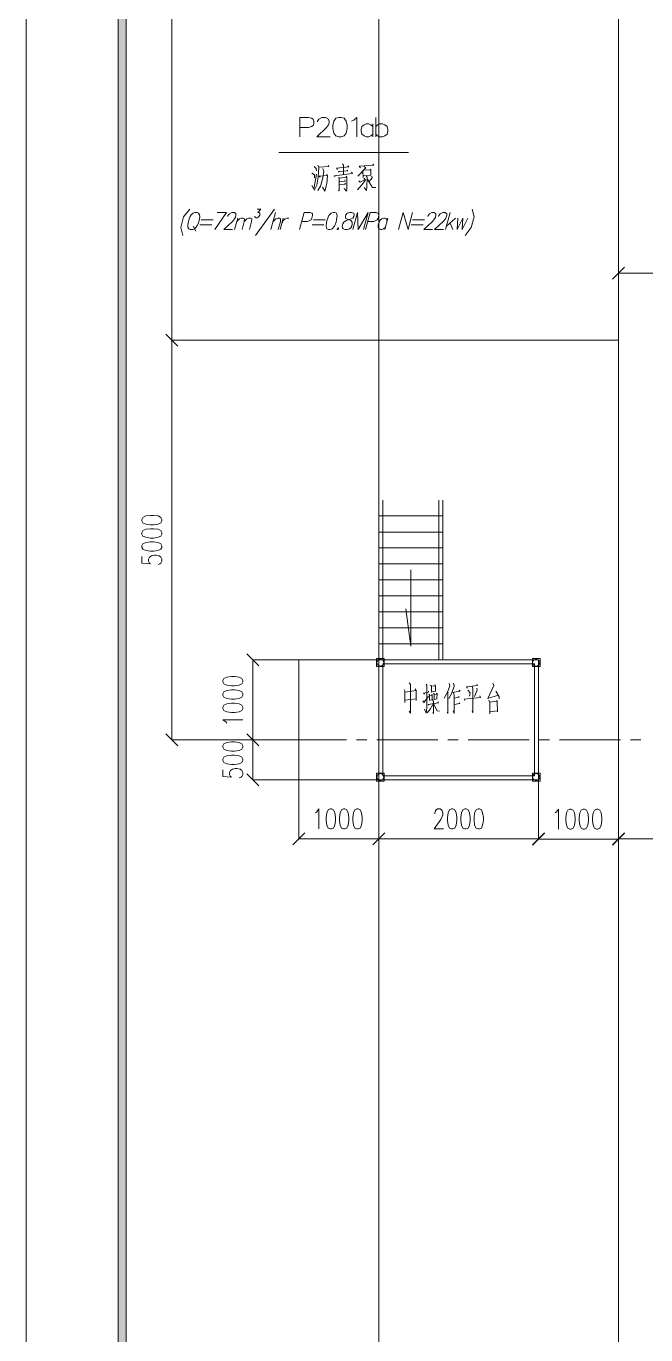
# Model space of a CAD drawing. Header units: millimetres. Extents: x 117 to 78452272, y 10 to 169749766.
# Drawn here: x 78380975 to 78388731, y 169671341 to 169687716 of the extents above; entities that cross this region are included whole.
import ezdxf

# ---------------------------------------------------------------- set-up
doc = ezdxf.new("R2010")
doc.units = ezdxf.units.MM

msp = doc.modelspace()

# ---------------------------------------------------------------- hatches: boundary and pattern name
h = msp.add_hatch(color=0)
h.dxf.hatch_style = 2
h.paths.add_polyline_path([(78382125.616, 169746470.354), (78382225.589, 169746370.381), (78382225.589, 169649727.656), (78382125.616, 169649627.683)])

# ---------------------------------------------------------------- linework, layer by layer
at = {"color": 0, "lineweight": 0}
for points in [[(78380975.066, 169648477.564), (78452272.087, 169648477.564), (78452272.087, 169749421.277), (78380975.066, 169749421.277)], [(78382125.616, 169746470.354), (78382225.589, 169746370.381), (78382225.589, 169649727.656), (78382125.616, 169649627.683)], [(78385388.092, 169692789.671), (78388388.571, 169692789.671), (78388388.571, 169683787.374), (78385388.092, 169683787.374)], [(78384814.972, 169686436.223), (78384814.972, 169686471.128), (78384824.452, 169686528.871), (78384852.031, 169686563.344), (78384889.09, 169686574.979), (78384916.669, 169686574.979), (78384953.727, 169686563.344), (78384981.737, 169686528.871), (78384990.786, 169686471.128), (78384990.786, 169686436.223), (78384981.737, 169686378.48), (78384953.727, 169686343.576), (78384916.669, 169686331.941), (78384889.09, 169686331.941), (78384852.031, 169686343.576), (78384824.452, 169686378.48)], [(78383001.24, 169685252.924), (78383015.03, 169685304.203), (78383029.25, 169685335.229), (78383040.885, 169685355.913), (78383065.016, 169685376.166), (78383086.562, 169685386.508), (78383117.157, 169685386.508), (78383133.101, 169685376.166), (78383146.029, 169685355.913), (78383146.891, 169685335.229), (78383144.736, 169685304.203), (78383130.947, 169685252.924), (78383116.295, 169685221.898), (78383104.661, 169685201.645), (78383080.529, 169685180.961), (78383059.414, 169685170.619), (78383028.388, 169685170.619), (78383012.875, 169685180.961), (78382999.948, 169685201.645), (78382999.086, 169685221.898)], [(78384735.252, 169685263.266), (78384743.871, 169685293.861), (78384763.693, 169685345.571), (78384790.41, 169685376.166), (78384817.988, 169685386.508), (78384836.518, 169685386.508), (78384858.495, 169685376.166), (78384868.406, 169685345.571), (78384861.08, 169685293.861), (78384852.893, 169685263.266), (78384832.64, 169685211.556), (78384805.923, 169685180.961), (78384778.344, 169685170.619), (78384759.815, 169685170.619), (78384738.269, 169685180.961), (78384727.927, 169685211.556)], [(78384931.32, 169685211.556), (78384932.182, 169685191.303), (78384941.662, 169685180.961), (78384963.639, 169685170.619), (78384994.665, 169685170.619), (78385021.812, 169685180.961), (78385037.325, 169685191.303), (78385048.96, 169685211.556), (78385057.148, 169685242.582), (78385056.286, 169685263.266), (78385037.325, 169685283.95), (78384987.339, 169685304.203), (78384971.395, 169685314.545), (78384970.964, 169685335.229), (78384976.135, 169685355.913), (78384994.234, 169685376.166), (78385027.845, 169685386.508), (78385046.375, 169685386.508), (78385074.384, 169685376.166), (78385081.279, 169685355.913), (78385075.677, 169685335.229), (78385064.042, 169685314.545), (78385042.927, 169685304.203), (78384981.737, 169685283.95), (78384951.573, 169685263.266), (78384939.938, 169685242.582)], [(78384867.544, 169685180.961), (78384869.268, 169685173.204), (78384874.008, 169685170.619), (78384880.472, 169685173.204), (78384886.073, 169685180.961), (78384884.781, 169685188.286), (78384879.61, 169685191.303), (78384873.577, 169685188.286)], [(78382423.811, 169681528.504), (78382435.877, 169681503.511), (78382471.212, 169681486.705), (78382531.109, 169681478.518), (78382566.876, 169681478.518), (78382626.342, 169681486.705), (78382662.108, 169681503.511), (78382673.743, 169681528.504), (78382673.743, 169681545.31), (78382662.108, 169681570.303), (78382626.342, 169681587.109), (78382566.876, 169681595.296), (78382531.109, 169681595.296), (78382471.212, 169681587.109), (78382435.877, 169681570.303), (78382423.811, 169681545.31)], [(78382423.811, 169681361.739), (78382435.877, 169681336.746), (78382471.212, 169681320.371), (78382531.109, 169681311.753), (78382566.876, 169681311.753), (78382626.342, 169681320.371), (78382662.108, 169681336.746), (78382673.743, 169681361.739), (78382673.743, 169681378.545), (78382662.108, 169681403.538), (78382626.342, 169681420.344), (78382566.876, 169681428.531), (78382531.109, 169681428.531), (78382471.212, 169681420.344), (78382435.877, 169681403.538), (78382423.811, 169681378.545)], [(78382423.811, 169681194.974), (78382435.877, 169681169.981), (78382471.212, 169681153.606), (78382531.109, 169681144.988), (78382566.876, 169681144.988), (78382626.342, 169681153.606), (78382662.108, 169681169.981), (78382673.743, 169681194.974), (78382673.743, 169681211.78), (78382662.108, 169681236.773), (78382626.342, 169681253.579), (78382566.876, 169681261.766), (78382531.109, 169681261.766), (78382471.212, 169681253.579), (78382435.877, 169681236.773), (78382423.811, 169681211.78)], [(78385360.083, 169679703.138), (78385360.083, 169679803.541), (78385456.608, 169679803.541), (78385456.608, 169679703.138)], [(78385360.083, 169679703.138), (78385360.083, 169679803.541), (78385456.608, 169679803.541), (78385456.608, 169679703.138)], [(78385362.668, 169679752.262), (78385376.027, 169679784.15), (78385407.484, 169679797.078), (78385439.372, 169679784.15), (78385452.73, 169679752.262), (78385439.372, 169679720.374), (78385407.484, 169679707.447), (78385376.027, 169679720.374)], [(78385362.668, 169679752.262), (78385376.027, 169679784.15), (78385407.484, 169679797.078), (78385439.372, 169679784.15), (78385452.73, 169679752.262), (78385439.372, 169679720.374), (78385407.484, 169679707.447), (78385376.027, 169679720.374)], [(78387310.846, 169679703.138), (78387310.846, 169679803.541), (78387406.941, 169679803.541), (78387406.941, 169679703.138)], [(78387310.846, 169679703.138), (78387310.846, 169679803.541), (78387406.941, 169679803.541), (78387406.941, 169679703.138)], [(78387313.432, 169679752.262), (78387326.359, 169679784.15), (78387358.247, 169679797.078), (78387389.704, 169679784.15), (78387403.062, 169679752.262), (78387389.704, 169679720.374), (78387358.247, 169679707.447), (78387326.359, 169679720.374)], [(78387313.432, 169679752.262), (78387326.359, 169679784.15), (78387358.247, 169679797.078), (78387389.704, 169679784.15), (78387403.062, 169679752.262), (78387389.704, 169679720.374), (78387358.247, 169679707.447), (78387326.359, 169679720.374)], [(78383437.76, 169679511.379), (78383449.826, 169679486.386), (78383485.592, 169679469.581), (78383545.058, 169679461.393), (78383580.824, 169679461.393), (78383640.291, 169679469.581), (78383676.057, 169679486.386), (78383688.123, 169679511.379), (78383688.123, 169679528.185), (78383676.057, 169679553.178), (78383640.291, 169679569.984), (78383580.824, 169679578.172), (78383545.058, 169679578.172), (78383485.592, 169679569.984), (78383449.826, 169679553.178), (78383437.76, 169679528.185)], [(78383437.76, 169679344.614), (78383449.826, 169679319.621), (78383485.592, 169679303.246), (78383545.058, 169679294.628), (78383580.824, 169679294.628), (78383640.291, 169679303.246), (78383676.057, 169679319.621), (78383688.123, 169679344.614), (78383688.123, 169679361.42), (78383676.057, 169679386.413), (78383640.291, 169679403.219), (78383580.824, 169679411.407), (78383545.058, 169679411.407), (78383485.592, 169679403.219), (78383449.826, 169679386.413), (78383437.76, 169679361.42)], [(78383437.76, 169679177.849), (78383449.826, 169679152.856), (78383485.592, 169679136.481), (78383545.058, 169679127.863), (78383580.824, 169679127.863), (78383640.291, 169679136.481), (78383676.057, 169679152.856), (78383688.123, 169679177.849), (78383688.123, 169679194.655), (78383676.057, 169679219.648), (78383640.291, 169679236.454), (78383580.824, 169679244.642), (78383545.058, 169679244.642), (78383485.592, 169679236.454), (78383449.826, 169679219.648), (78383437.76, 169679194.655)], [(78383437.76, 169678694.36), (78383449.826, 169678669.367), (78383485.592, 169678652.992), (78383545.058, 169678644.373), (78383580.824, 169678644.373), (78383640.291, 169678652.992), (78383676.057, 169678669.367), (78383688.123, 169678694.36), (78383688.123, 169678711.166), (78383676.057, 169678736.159), (78383640.291, 169678752.965), (78383580.824, 169678761.152), (78383545.058, 169678761.152), (78383485.592, 169678752.965), (78383449.826, 169678736.159), (78383437.76, 169678711.166)], [(78383437.76, 169678528.026), (78383449.826, 169678503.033), (78383485.592, 169678486.227), (78383545.058, 169678478.039), (78383580.824, 169678478.039), (78383640.291, 169678486.227), (78383676.057, 169678503.033), (78383688.123, 169678528.026), (78383688.123, 169678544.401), (78383676.057, 169678569.394), (78383640.291, 169678586.2), (78383580.824, 169678594.387), (78383545.058, 169678594.387), (78383485.592, 169678586.2), (78383449.826, 169678569.394), (78383437.76, 169678544.401)], [(78385360.083, 169678369.448), (78385360.083, 169678269.044), (78385456.608, 169678269.044), (78385456.608, 169678369.448)], [(78387310.846, 169678369.448), (78387310.846, 169678269.044), (78387406.941, 169678269.044), (78387406.941, 169678369.448)], [(78385362.668, 169678320.324), (78385376.027, 169678352.211), (78385407.484, 169678365.139), (78385439.372, 169678352.211), (78385452.73, 169678320.324), (78385439.372, 169678288.867), (78385407.484, 169678275.508), (78385376.027, 169678288.867)], [(78387313.432, 169678320.324), (78387326.359, 169678352.211), (78387358.247, 169678365.139), (78387389.704, 169678352.211), (78387403.062, 169678320.324), (78387389.704, 169678288.867), (78387358.247, 169678275.508), (78387326.359, 169678288.867)], [(78384779.637, 169677920.863), (78384754.644, 169677909.228), (78384737.838, 169677873.462), (78384729.65, 169677813.995), (78384729.65, 169677778.229), (78384737.838, 169677718.332), (78384754.644, 169677682.997), (78384779.637, 169677670.931), (78384796.443, 169677670.931), (78384821.436, 169677682.997), (78384837.811, 169677718.332), (78384846.429, 169677778.229), (78384846.429, 169677813.995), (78384837.811, 169677873.462), (78384821.436, 169677909.228), (78384796.443, 169677920.863)], [(78384946.402, 169677920.863), (78384921.409, 169677909.228), (78384904.603, 169677873.462), (78384896.416, 169677813.995), (78384896.416, 169677778.229), (78384904.603, 169677718.332), (78384921.409, 169677682.997), (78384946.402, 169677670.931), (78384962.777, 169677670.931), (78384987.77, 169677682.997), (78385004.576, 169677718.332), (78385012.763, 169677778.229), (78385012.763, 169677813.995), (78385004.576, 169677873.462), (78384987.77, 169677909.228), (78384962.777, 169677920.863)], [(78385113.167, 169677920.863), (78385088.174, 169677909.228), (78385071.368, 169677873.462), (78385063.181, 169677813.995), (78385063.181, 169677778.229), (78385071.368, 169677718.332), (78385088.174, 169677682.997), (78385113.167, 169677670.931), (78385129.542, 169677670.931), (78385154.535, 169677682.997), (78385171.341, 169677718.332), (78385179.528, 169677778.229), (78385179.528, 169677813.995), (78385171.341, 169677873.462), (78385154.535, 169677909.228), (78385129.542, 169677920.863)], [(78386296.466, 169677920.863), (78386271.473, 169677909.228), (78386255.098, 169677873.462), (78386246.48, 169677813.995), (78386246.48, 169677778.229), (78386255.098, 169677718.332), (78386271.473, 169677682.997), (78386296.466, 169677670.931), (78386313.272, 169677670.931), (78386338.265, 169677682.997), (78386355.071, 169677718.332), (78386363.259, 169677778.229), (78386363.259, 169677813.995), (78386355.071, 169677873.462), (78386338.265, 169677909.228), (78386313.272, 169677920.863)], [(78386463.231, 169677920.863), (78386438.238, 169677909.228), (78386421.432, 169677873.462), (78386413.245, 169677813.995), (78386413.245, 169677778.229), (78386421.432, 169677718.332), (78386438.238, 169677682.997), (78386463.231, 169677670.931), (78386480.037, 169677670.931), (78386505.03, 169677682.997), (78386521.836, 169677718.332), (78386530.024, 169677778.229), (78386530.024, 169677813.995), (78386521.836, 169677873.462), (78386505.03, 169677909.228), (78386480.037, 169677920.863)], [(78386629.997, 169677920.863), (78386605.003, 169677909.228), (78386588.197, 169677873.462), (78386580.01, 169677813.995), (78386580.01, 169677778.229), (78386588.197, 169677718.332), (78386605.003, 169677682.997), (78386629.997, 169677670.931), (78386646.802, 169677670.931), (78386671.795, 169677682.997), (78386688.17, 169677718.332), (78386696.789, 169677778.229), (78386696.789, 169677813.995), (78386688.17, 169677873.462), (78386671.795, 169677909.228), (78386646.802, 169677920.863)], [(78387780.115, 169677919.139), (78387755.122, 169677907.074), (78387738.747, 169677871.308), (78387730.129, 169677811.841), (78387730.129, 169677776.075), (78387738.747, 169677716.608), (78387755.122, 169677680.842), (78387780.115, 169677668.776), (78387796.921, 169677668.776), (78387821.914, 169677680.842), (78387838.72, 169677716.608), (78387846.907, 169677776.075), (78387846.907, 169677811.841), (78387838.72, 169677871.308), (78387821.914, 169677907.074), (78387796.921, 169677919.139)], [(78387946.88, 169677919.139), (78387921.887, 169677907.074), (78387905.512, 169677871.308), (78387896.894, 169677811.841), (78387896.894, 169677776.075), (78387905.512, 169677716.608), (78387921.887, 169677680.842), (78387946.88, 169677668.776), (78387963.686, 169677668.776), (78387988.679, 169677680.842), (78388005.485, 169677716.608), (78388013.673, 169677776.075), (78388013.673, 169677811.841), (78388005.485, 169677871.308), (78387988.679, 169677907.074), (78387963.686, 169677919.139)], [(78388113.645, 169677919.139), (78388088.652, 169677907.074), (78388071.846, 169677871.308), (78388063.659, 169677811.841), (78388063.659, 169677776.075), (78388071.846, 169677716.608), (78388088.652, 169677680.842), (78388113.645, 169677668.776), (78388130.451, 169677668.776), (78388155.444, 169677680.842), (78388172.25, 169677716.608), (78388180.438, 169677776.075), (78388180.438, 169677811.841), (78388172.25, 169677871.308), (78388155.444, 169677907.074), (78388130.451, 169677919.139)]]:
    msp.add_lwpolyline(points, close=True, dxfattribs=at)
for points in [[(78385388.092, 169671034.371), (78385388.092, 169725547.156)], [(78388388.571, 169671034.371), (78388388.571, 169725547.156)], [(78382798.709, 169692789.671), (78382798.709, 169683787.374)], [(78384398.275, 169686331.941), (78384398.275, 169686574.979), (78384509.452, 169686574.979), (78384546.51, 169686563.344), (78384565.04, 169686552.14), (78384574.089, 169686528.871), (78384574.089, 169686493.966), (78384565.04, 169686471.128), (78384546.51, 169686459.493), (78384509.452, 169686447.858), (78384398.275, 169686447.858)], [(78384620.628, 169686517.236), (78384620.628, 169686528.871), (78384639.158, 169686552.14), (78384676.217, 169686574.979), (78384722.325, 169686574.979), (78384759.384, 169686552.14), (78384768.864, 169686528.871), (78384768.864, 169686505.601), (78384759.384, 169686482.332), (78384731.805, 169686447.858), (78384611.148, 169686331.941), (78384777.913, 169686331.941)], [(78385046.375, 169686528.871), (78385074.384, 169686540.505), (78385111.443, 169686574.979), (78385111.443, 169686331.941)], [(78385351.895, 169686331.941), (78385351.895, 169686574.979)], [(78385314.836, 169686459.493), (78385287.258, 169686482.332), (78385259.679, 169686493.966), (78385231.669, 169686493.966), (78385204.091, 169686482.332), (78385176.081, 169686459.493), (78385167.032, 169686424.589), (78385167.032, 169686401.319), (78385176.081, 169686366.846), (78385204.091, 169686343.576), (78385231.669, 169686331.941), (78385259.679, 169686331.941), (78385287.258, 169686343.576), (78385314.836, 169686366.846)], [(78385314.836, 169686493.966), (78385314.836, 169686331.941)], [(78385351.895, 169686459.493), (78385370.425, 169686482.332), (78385398.434, 169686493.966), (78385435.493, 169686493.966), (78385463.072, 169686482.332), (78385491.082, 169686459.493), (78385500.131, 169686424.589), (78385500.131, 169686401.319), (78385491.082, 169686366.846), (78385463.072, 169686343.576), (78385435.493, 169686331.941), (78385398.434, 169686331.941), (78385370.425, 169686343.576), (78385351.895, 169686366.846)], [(78384137.139, 169686133.288), (78385761.267, 169686133.288)], [(78384626.23, 169685976.003), (78384637.434, 169685947.563), (78384630.539, 169685825.613), (78384612.441, 169685726.502), (78384578.398, 169685658.417)], [(78384605.546, 169685933.343), (78384580.553, 169685959.198)], [(78384605.546, 169685933.343), (78384607.701, 169685907.919)], [(78384700.779, 169685902.317), (78384687.421, 169685817.426), (78384657.687, 169685715.298), (78384623.645, 169685658.417)], [(78384639.589, 169685950.579), (78384761.969, 169685961.783), (78384752.92, 169685973.418)], [(78384700.779, 169685902.317), (78384689.575, 169685933.343)], [(78384870.991, 169685922.139), (78384857.202, 169685939.376), (78385011.47, 169685956.181), (78385002.421, 169685967.385)], [(78384891.244, 169685888.096), (78384882.195, 169685896.715), (78385000.267, 169685907.919), (78384991.217, 169685913.52)], [(78384945.971, 169685976.003), (78384932.182, 169685993.24)], [(78384945.971, 169685976.003), (78384945.971, 169685859.656)], [(78385206.676, 169685961.783), (78385224.775, 169685944.977), (78385127.387, 169685839.834)], [(78385143.331, 169685964.8), (78385326.902, 169685976.003), (78385313.544, 169685990.224)], [(78385143.331, 169685964.8), (78385161.43, 169685944.977)], [(78385288.55, 169685919.553), (78385195.472, 169685913.52)], [(78385279.501, 169685927.741), (78385288.55, 169685919.553)], [(78385290.705, 169685919.553), (78385279.501, 169685927.741)], [(78385290.705, 169685919.553), (78385288.55, 169685848.452)], [(78384583.138, 169685854.054), (78384549.096, 169685876.892)], [(78384576.244, 169685678.24), (78384610.286, 169685862.672)], [(78384583.138, 169685854.054), (78384583.138, 169685820.011)], [(78384641.743, 169685837.248), (78384746.456, 169685848.452), (78384737.407, 169685862.672), (78384746.456, 169685842.85), (78384739.562, 169685746.325), (78384714.568, 169685652.815), (78384682.68, 169685701.078)], [(78384641.743, 169685837.248), (78384653.378, 169685825.613)], [(78384841.689, 169685834.232), (78384830.054, 169685845.436), (78385059.302, 169685871.291), (78385048.098, 169685888.096)], [(78384893.83, 169685811.393), (78384893.83, 169685655.832), (78384884.781, 169685670.052)], [(78384893.83, 169685811.393), (78384886.935, 169685828.63)], [(78384989.063, 169685825.613), (78384893.83, 169685814.41)], [(78384893.83, 169685732.104), (78384970.964, 169685737.706), (78384964.07, 169685751.926)], [(78384968.379, 169685777.781), (78384898.139, 169685769.163)], [(78384989.063, 169685825.613), (78384980.014, 169685839.834), (78384989.063, 169685823.028), (78384989.063, 169685672.638), (78384982.168, 169685652.815), (78384955.02, 169685683.841)], [(78384968.379, 169685777.781), (78384961.915, 169685791.571)], [(78385154.535, 169685766.147), (78385217.88, 169685797.604), (78385202.367, 169685814.41), (78385220.465, 169685788.985), (78385177.374, 169685729.519), (78385120.493, 169685667.036)], [(78385154.535, 169685766.147), (78385138.591, 169685780.367)], [(78385190.732, 169685823.028), (78385188.578, 169685899.3)], [(78385193.318, 169685845.436), (78385290.705, 169685851.468)], [(78385242.873, 169685825.613), (78385240.719, 169685701.078), (78385236.409, 169685661.434), (78385206.676, 169685698.062)], [(78385242.873, 169685825.613), (78385231.669, 169685842.85)], [(78385299.754, 169685837.248), (78385306.649, 169685817.426), (78385267.866, 169685771.749), (78385245.459, 169685797.604), (78385310.958, 169685695.476), (78385349.741, 169685695.476)], [(78384576.244, 169685678.24), (78384551.251, 169685720.9)], [(78383023.217, 169685427.877), (78382946.083, 169685328.335), (78382911.179, 169685197.767), (78382935.31, 169685098.656)], [(78383866.092, 169685427.877), (78383912.2, 169685427.877), (78383876.434, 169685386.508), (78383888.93, 169685386.508), (78383896.687, 169685381.337), (78383898.411, 169685376.166), (78383900.565, 169685361.084), (78383897.549, 169685350.742), (78383887.638, 169685335.229), (78383878.588, 169685324.887), (78383864.799, 169685319.716), (78383852.302, 169685319.716), (78383841.53, 169685324.887), (78383836.789, 169685330.058), (78383836.358, 169685340.4)], [(78383845.839, 169685098.656), (78384081.981, 169685427.877)], [(78386469.264, 169685098.656), (78386546.399, 169685197.767), (78386581.303, 169685328.335), (78386557.171, 169685427.877)], [(78383314.517, 169685293.861), (78383166.713, 169685293.861)], [(78383364.073, 169685386.508), (78383481.283, 169685386.508), (78383337.356, 169685170.619)], [(78383498.519, 169685335.229), (78383501.105, 169685345.571), (78383519.203, 169685366.255), (78383549.367, 169685386.508), (78383580.393, 169685386.508), (78383599.354, 169685366.255), (78383600.216, 169685345.571), (78383594.614, 169685324.887), (78383582.979, 169685304.203), (78383556.262, 169685273.608), (78383448.102, 169685170.619), (78383559.278, 169685170.619)], [(78383584.272, 169685170.619), (78383622.623, 169685314.545)], [(78383611.419, 169685273.608), (78383644.6, 169685304.203), (78383665.715, 169685314.545), (78383690.708, 169685314.545), (78383706.221, 169685304.203), (78383704.067, 169685273.608), (78383676.488, 169685170.619)], [(78383704.067, 169685273.608), (78383737.248, 169685304.203), (78383758.362, 169685314.545), (78383783.356, 169685314.545), (78383798.869, 169685304.203), (78383796.714, 169685273.608), (78383769.135, 169685170.619)], [(78384037.597, 169685170.619), (78384095.771, 169685386.508)], [(78384065.176, 169685273.608), (78384098.356, 169685304.203), (78384119.471, 169685314.545), (78384144.465, 169685314.545), (78384159.978, 169685304.203), (78384157.823, 169685273.608), (78384130.244, 169685170.619)], [(78384155.237, 169685170.619), (78384193.589, 169685314.545)], [(78384177.214, 169685252.924), (78384191.434, 169685283.95), (78384215.566, 169685304.203), (78384236.681, 169685314.545), (78384261.674, 169685314.545)], [(78384395.689, 169685170.619), (78384453.863, 169685386.508), (78384527.55, 169685386.508), (78384549.527, 169685376.166), (78384559.438, 169685366.255), (78384559.869, 169685345.571), (78384551.682, 169685314.545), (78384540.047, 169685293.861), (78384524.965, 169685283.95), (78384497.386, 169685273.608), (78384423.268, 169685273.608)], [(78384718.877, 169685293.861), (78384570.642, 169685293.861)], [(78385062.319, 169685170.619), (78385120.493, 169685386.508), (78385130.404, 169685170.619), (78385256.232, 169685386.508), (78385198.058, 169685170.619)], [(78385223.051, 169685170.619), (78385280.794, 169685386.508), (78385354.912, 169685386.508), (78385376.888, 169685376.166), (78385386.369, 169685366.255), (78385387.231, 169685345.571), (78385379.043, 169685314.545), (78385366.977, 169685293.861), (78385351.895, 169685283.95), (78385324.747, 169685273.608), (78385250.63, 169685273.608)], [(78385494.098, 169685283.95), (78385481.17, 169685304.203), (78385465.226, 169685314.545), (78385446.697, 169685314.545), (78385425.582, 169685304.203), (78385401.451, 169685283.95), (78385386.8, 169685252.924), (78385381.629, 169685232.24), (78385379.474, 169685201.645), (78385392.401, 169685180.961), (78385408.345, 169685170.619), (78385426.875, 169685170.619), (78385447.99, 169685180.961), (78385472.121, 169685201.645)], [(78385502.285, 169685314.545), (78385463.503, 169685170.619)], [(78385636.732, 169685170.619), (78385694.475, 169685386.508), (78385753.941, 169685170.619), (78385811.684, 169685386.508)], [(78385959.92, 169685293.861), (78385811.684, 169685293.861)], [(78386001.719, 169685335.229), (78386004.304, 169685345.571), (78386022.403, 169685366.255), (78386052.567, 169685386.508), (78386083.162, 169685386.508), (78386102.554, 169685366.255), (78386102.984, 169685345.571), (78386097.813, 169685324.887), (78386086.179, 169685304.203), (78386059.031, 169685273.608), (78385951.301, 169685170.619), (78386062.478, 169685170.619)], [(78386137.458, 169685335.229), (78386140.043, 169685345.571), (78386158.142, 169685366.255), (78386188.306, 169685386.508), (78386219.332, 169685386.508), (78386238.293, 169685366.255), (78386239.154, 169685345.571), (78386233.552, 169685324.887), (78386221.918, 169685304.203), (78386194.77, 169685273.608), (78386087.041, 169685170.619), (78386198.217, 169685170.619)], [(78386222.78, 169685170.619), (78386280.953, 169685386.508)], [(78386233.983, 169685211.556), (78386348.176, 169685314.545)], [(78386282.246, 169685252.924), (78386315.427, 169685170.619)], [(78386378.772, 169685314.545), (78386371.015, 169685170.619), (78386440.393, 169685314.545), (78386432.636, 169685170.619), (78386502.445, 169685314.545)], [(78383064.154, 169685211.556), (78383096.904, 169685149.935)], [(78383149.907, 169685232.24), (78383298.143, 169685232.24)], [(78384554.267, 169685232.24), (78384702.503, 169685232.24)], [(78385794.878, 169685232.24), (78385943.114, 169685232.24)], [(78388388.571, 169685230.085), (78388388.571, 169684625.077)], [(78388463.981, 169684702.211), (78388313.591, 169684552.252)], [(78390389.321, 169684627.232), (78388388.571, 169684627.232)], [(78382723.73, 169683862.353), (78382873.689, 169683712.394)], [(78382873.689, 169683712.394), (78382723.73, 169683862.353)], [(78385912.519, 169683787.374), (78382796.985, 169683787.374)], [(78385912.519, 169683787.374), (78382796.985, 169683787.374)], [(78382798.709, 169683787.374), (78382798.709, 169678786.145)], [(78385388.092, 169679786.305), (78385388.092, 169681787.055)], [(78385438.079, 169679786.305), (78385438.079, 169681787.055)], [(78386138.32, 169679786.305), (78386138.32, 169681787.055)], [(78386188.306, 169679786.305), (78386188.306, 169681787.055)], [(78385388.092, 169681587.109), (78386188.306, 169681587.109)], [(78385388.092, 169681386.732), (78386188.306, 169681386.732)], [(78385388.092, 169681186.787), (78386188.306, 169681186.787)], [(78382423.811, 169681078.626), (78382423.811, 169680995.028), (78382531.109, 169680986.841), (78382519.044, 169680995.028), (78382506.978, 169681020.022), (78382506.978, 169681045.015), (78382519.044, 169681070.008), (78382542.744, 169681086.814), (78382578.51, 169681095.001), (78382602.211, 169681095.001), (78382637.977, 169681086.814), (78382662.108, 169681070.008), (78382673.743, 169681045.015), (78382673.743, 169681020.022), (78382662.108, 169680995.028), (78382650.043, 169680986.841), (78382626.342, 169680978.223)], [(78385388.092, 169680986.841), (78386188.306, 169680986.841)], [(78385788.846, 169680915.309), (78385788.846, 169679957.379)], [(78385388.092, 169680786.895), (78386188.306, 169680786.895)], [(78385388.092, 169680586.519), (78386188.306, 169680586.519)], [(78385388.092, 169680386.573), (78386188.306, 169680386.573)], [(78385788.846, 169679957.379), (78385725.932, 169680427.51)], [(78385388.092, 169680186.627), (78386188.306, 169680186.627)], [(78383888.069, 169679711.325), (78383738.109, 169679861.715)], [(78385388.092, 169679986.681), (78386188.306, 169679986.681)], [(78384384.486, 169679786.305), (78383810.934, 169679786.305)], [(78383813.089, 169679786.305), (78383813.089, 169678786.145)], [(78384387.933, 169679786.305), (78384387.933, 169678286.281)], [(78384387.933, 169679786.305), (78387388.411, 169679786.305)], [(78385388.092, 169679736.318), (78385388.092, 169678336.268)], [(78385438.079, 169679736.318), (78385438.079, 169678336.268)], [(78385438.079, 169679736.318), (78387338.425, 169679736.318)], [(78387338.425, 169679736.318), (78387338.425, 169678336.268)], [(78387388.411, 169679786.305), (78387388.411, 169678286.281)], [(78385715.159, 169679393.739), (78385706.971, 169679412.268)], [(78385854.345, 169679403.219), (78385715.159, 169679384.259)], [(78385715.159, 169679393.739), (78385715.159, 169679251.967)], [(78385770.316, 169679497.59), (78385784.536, 169679478.63), (78385784.536, 169679119.675), (78385770.316, 169679144.669)], [(78385854.345, 169679403.219), (78385844.003, 169679425.196)], [(78385854.345, 169679403.219), (78385854.345, 169679276.96)], [(78385958.627, 169679355.818), (78385946.561, 169679368.315), (78386012.061, 169679380.811), (78386009.906, 169679393.739)], [(78385991.377, 169679469.15), (78385989.653, 169679185.606), (78385979.311, 169679119.675), (78385958.627, 169679170.093)], [(78385991.377, 169679469.15), (78385983.189, 169679481.646)], [(78386022.403, 169679346.338), (78386015.939, 169679355.818)], [(78386057.307, 169679346.338), (78386050.843, 169679355.818), (78386057.307, 169679346.338), (78386057.307, 169679286.441), (78386022.403, 169679283.424)], [(78386048.689, 169679456.653), (78386036.623, 169679472.166)], [(78386048.689, 169679456.653), (78386046.965, 169679380.811)], [(78386048.689, 169679456.653), (78386096.09, 169679462.686), (78386090.057, 169679475.613), (78386098.244, 169679459.669), (78386096.09, 169679393.739), (78386048.689, 169679387.275)], [(78386081.869, 169679358.835), (78386073.682, 169679371.331)], [(78386079.715, 169679352.802), (78386116.343, 169679358.835), (78386110.31, 169679368.315), (78386118.498, 169679362.282), (78386116.343, 169679302.385)], [(78386081.869, 169679358.835), (78386081.869, 169679289.457)], [(78386278.368, 169679462.686), (78386247.342, 169679380.811), (78386204.681, 169679308.417)], [(78386253.806, 169679396.755), (78386253.806, 169679116.228), (78386245.618, 169679132.172)], [(78386333.525, 169679456.653), (78386296.466, 169679362.282), (78386265.871, 169679305.401)], [(78386278.368, 169679462.686), (78386268.026, 169679491.126)], [(78386305.085, 169679377.795), (78386405.058, 169679396.755), (78386392.992, 169679409.252)], [(78386329.647, 169679343.322), (78386323.183, 169679377.795)], [(78386333.525, 169679456.653), (78386325.338, 169679494.574)], [(78386497.274, 169679434.676), (78386486.932, 169679450.189), (78386624.395, 169679466.133), (78386614.053, 169679481.646)], [(78386530.024, 169679374.779), (78386503.307, 169679409.252)], [(78386530.024, 169679374.779), (78386521.836, 169679333.842)], [(78386564.928, 169679428.212), (78386556.741, 169679453.637)], [(78386564.928, 169679428.212), (78386564.928, 169679125.708), (78386556.741, 169679151.132)], [(78386620.085, 169679409.252), (78386585.612, 169679330.394)], [(78386620.085, 169679409.252), (78386616.207, 169679434.676)], [(78386829.08, 169679466.133), (78386751.084, 169679305.401), (78386884.238, 169679343.322)], [(78386829.08, 169679466.133), (78386814.86, 169679494.574)], [(78386894.58, 169679324.361), (78386851.488, 169679396.755)], [(78385715.159, 169679283.424), (78385854.345, 169679298.937)], [(78385940.528, 169679273.944), (78385952.594, 169679251.967), (78386012.061, 169679330.394)], [(78386014.215, 169679220.51), (78386006.028, 169679226.543), (78386134.872, 169679248.52), (78386126.685, 169679261.447)], [(78386057.307, 169679346.338), (78386022.403, 169679339.874)], [(78386022.403, 169679346.338), (78386022.403, 169679276.96)], [(78386032.314, 169679170.093), (78386063.34, 169679229.559)], [(78386061.185, 169679286.441), (78386071.527, 169679270.497), (78386071.527, 169679116.228), (78386065.495, 169679129.156)], [(78386071.527, 169679236.023), (78386118.498, 169679147.685), (78386149.093, 169679144.669)], [(78386118.498, 169679298.937), (78386081.869, 169679292.904)], [(78386329.647, 169679343.322), (78386329.647, 169679116.228), (78386319.305, 169679147.685)], [(78386392.992, 169679320.914), (78386329.647, 169679308.417)], [(78386329.647, 169679229.559), (78386401.179, 169679239.04), (78386395.146, 169679248.52)], [(78386392.992, 169679320.914), (78386386.959, 169679330.394)], [(78386456.337, 169679295.921), (78386661.023, 169679317.898), (78386652.835, 169679336.858)], [(78386456.337, 169679295.921), (78386464.524, 169679279.977)], [(78386777.801, 169679254.984), (78386765.736, 169679283.424)], [(78386779.956, 169679258), (78386870.018, 169679270.497), (78386866.139, 169679283.424), (78386870.018, 169679267.48), (78386872.172, 169679135.189), (78386872.172, 169679147.685), (78386777.801, 169679135.189)], [(78386777.801, 169679254.984), (78386777.801, 169679113.212)], [(78386894.58, 169679324.361), (78386894.58, 169679298.937)], [(78383485.592, 169678994.709), (78383473.526, 169679011.515), (78383437.76, 169679036.508), (78383688.123, 169679036.508)], [(78386032.314, 169679170.093), (78385995.686, 169679122.692)], [(78382723.73, 169678861.125), (78382873.689, 169678711.166)], [(78383738.109, 169678861.125), (78383888.069, 169678711.166)], [(78383888.069, 169678711.166), (78383738.109, 169678861.125)], [(78383062.862, 169678786.145), (78382796.985, 169678786.145)], [(78383839.806, 169678786.145), (78383066.309, 169678786.145)], [(78384384.486, 169678786.145), (78383810.934, 169678786.145)], [(78384274.601, 169678786.145), (78383810.934, 169678786.145)], [(78383813.089, 169678786.145), (78383813.089, 169678286.281)], [(78384093.616, 169678786.145), (78383966.926, 169678786.145)], [(78384983.03, 169678786.145), (78384220.737, 169678786.145)], [(78385237.271, 169678786.145), (78385110.151, 169678786.145)], [(78386126.254, 169678786.145), (78385363.961, 169678786.145)], [(78386380.495, 169678786.145), (78386253.375, 169678786.145)], [(78387269.478, 169678786.145), (78386507.185, 169678786.145)], [(78387523.719, 169678786.145), (78387396.599, 169678786.145)], [(78388412.702, 169678786.145), (78387650.84, 169678786.145)], [(78388666.943, 169678786.145), (78388539.823, 169678786.145)], [(78383437.76, 169678411.247), (78383437.76, 169678327.649), (78383545.058, 169678319.462), (78383532.993, 169678327.649), (78383521.358, 169678352.642), (78383521.358, 169678377.636), (78383532.993, 169678402.629), (78383557.124, 169678419.435), (78383592.89, 169678428.053), (78383616.591, 169678428.053), (78383652.357, 169678419.435), (78383676.057, 169678402.629), (78383688.123, 169678377.636), (78383688.123, 169678352.642), (78383676.057, 169678327.649), (78383663.991, 169678319.462), (78383640.291, 169678311.274)], [(78387388.411, 169678444.859), (78387388.411, 169677543.81)], [(78387388.411, 169678444.859), (78387388.411, 169677541.656)], [(78388388.571, 169678444.859), (78388388.571, 169677543.81)], [(78388388.571, 169678441.411), (78388388.571, 169677541.656)], [(78383738.109, 169678361.261), (78383888.069, 169678211.301)], [(78384553.405, 169678286.281), (78383810.934, 169678286.281)], [(78384387.933, 169678286.281), (78387388.411, 169678286.281)], [(78384387.933, 169678282.834), (78384387.933, 169677543.81)], [(78385438.079, 169678336.268), (78387338.425, 169678336.268)], [(78384596.066, 169677873.462), (78384612.872, 169677885.097), (78384637.865, 169677920.863), (78384637.865, 169677670.931)], [(78385388.092, 169677931.636), (78385388.092, 169677543.81)], [(78385388.092, 169677931.636), (78385388.092, 169677543.81)], [(78386088.333, 169677861.396), (78386088.333, 169677873.462), (78386096.521, 169677897.163), (78386104.708, 169677909.228), (78386121.514, 169677920.863), (78386155.125, 169677920.863), (78386171.5, 169677909.228), (78386180.119, 169677897.163), (78386188.306, 169677873.462), (78386188.306, 169677849.331), (78386180.119, 169677825.63), (78386163.313, 169677789.864), (78386079.715, 169677670.931), (78386196.493, 169677670.931)], [(78387596.975, 169677871.308), (78387613.781, 169677883.373), (78387638.774, 169677919.139), (78387638.774, 169677668.776)], [(78384462.912, 169677620.944), (78384312.953, 169677470.985)], [(78385313.113, 169677470.985), (78385463.072, 169677620.944)], [(78385463.072, 169677620.944), (78385313.113, 169677470.985)], [(78387313.432, 169677470.985), (78387463.391, 169677620.944)], [(78387463.391, 169677618.79), (78387313.432, 169677468.831)], [(78388463.981, 169677620.944), (78388313.591, 169677470.985)], [(78388313.591, 169677468.831), (78388463.981, 169677618.79)], [(78385388.092, 169677545.965), (78384387.933, 169677545.965)], [(78387388.411, 169677545.965), (78385388.092, 169677545.965)], [(78388388.571, 169677543.81), (78387388.411, 169677543.81)], [(78388388.571, 169677545.965), (78392639.572, 169677545.965)]]:
    msp.add_lwpolyline(points, dxfattribs=at)

doc.saveas('drawing.dxf')
